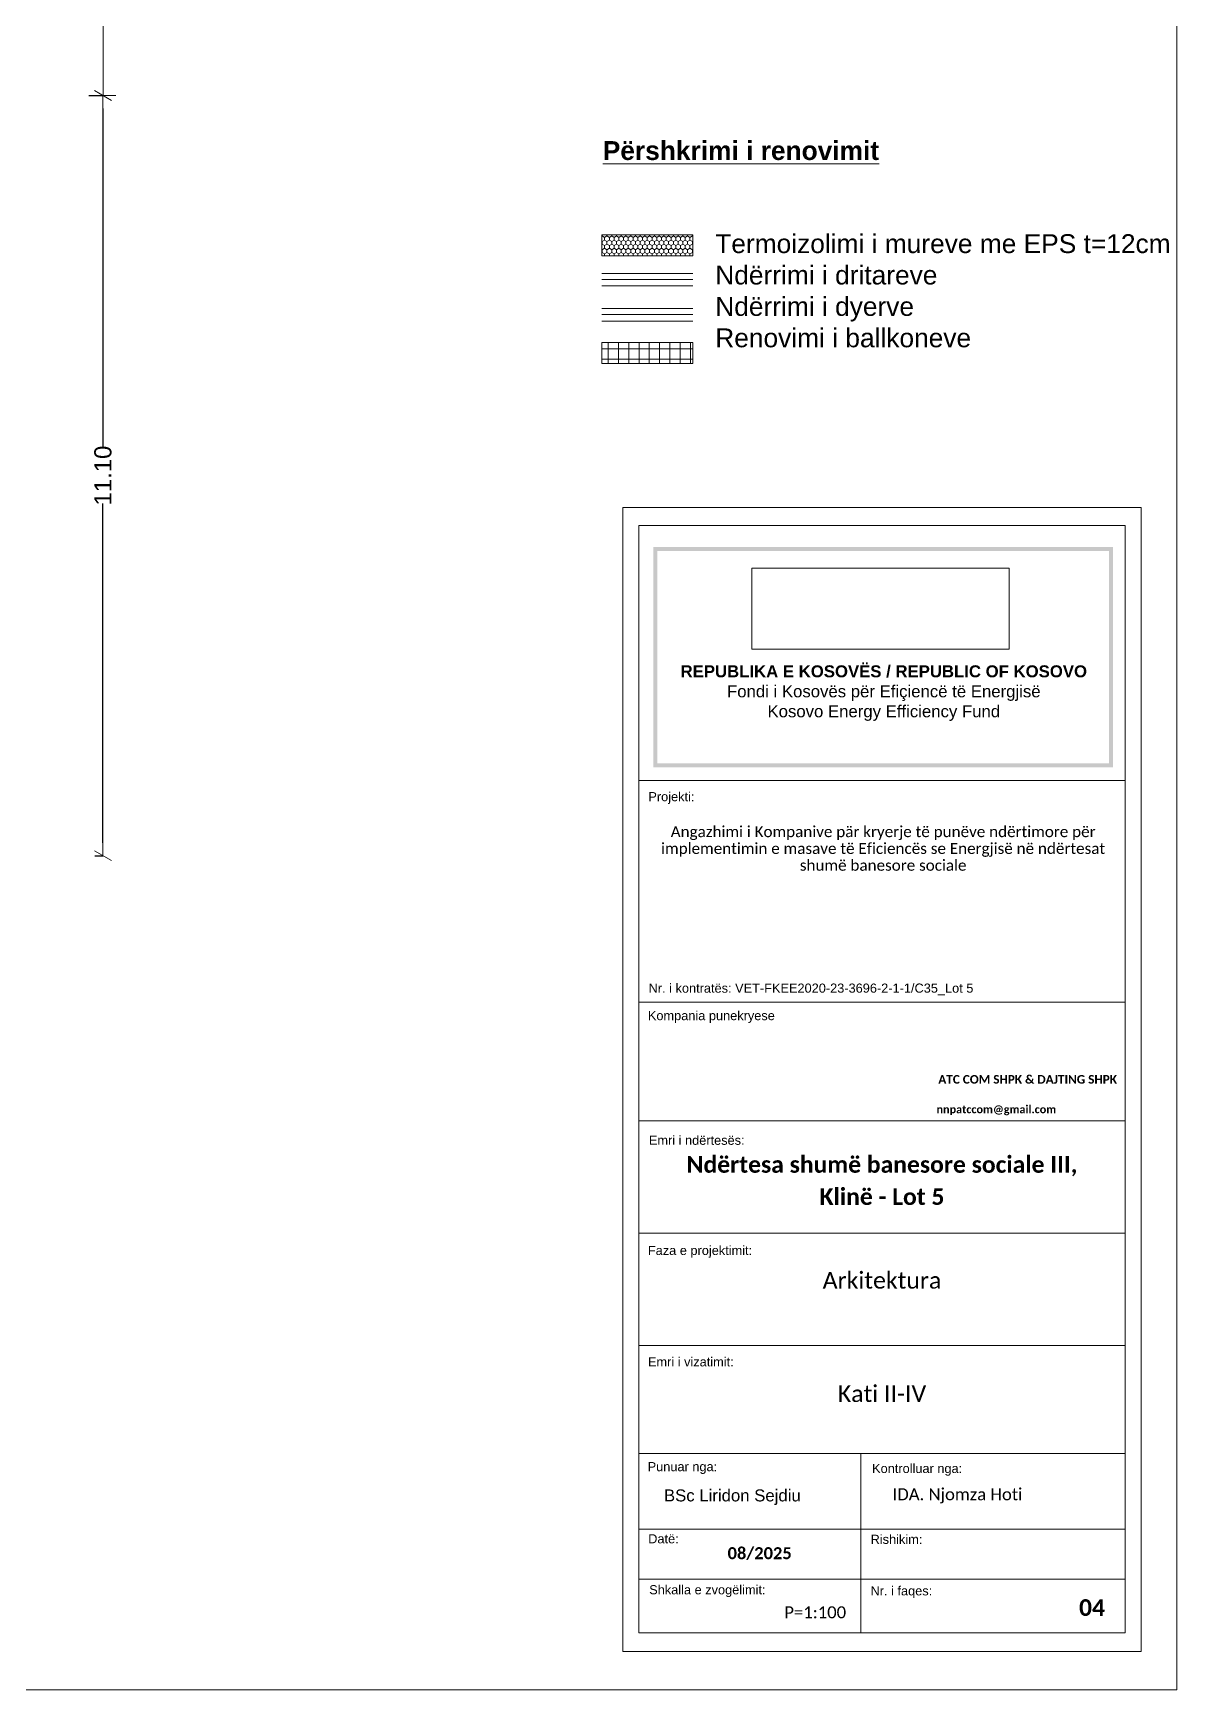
# Model space of a CAD drawing. Header units: feet. Extents: x 2791058 to 2855058, y -67651 to -26651.
# Drawn here: x 2838356 to 2855058, y -67651 to -43464 of the extents above; entities that cross this region are included whole.
import ezdxf

# ---------------------------------------------------------------- set-up
doc = ezdxf.new("R2010")
doc.units = ezdxf.units.FT
doc.header["$MEASUREMENT"] = 0
doc.header["$XCLIPFRAME"] = 0
for name, color, linetype, lineweight in [('Annotation - Text_Pen_No__1', 7, 'Continuous', 0), ('Dimensioning - General_Pen_No__41', 7, 'Continuous', 0), ('Shell - Roof_Pen_No__1', 7, 'Continuous', 0), ('Shell - Roof_Pen_No__21', 7, 'Continuous', 0), ('Structural - Bearing_Pen_No__1', 7, 'Continuous', 0), ('Structural - Bearing_Pen_No__20', 1, 'Continuous', 0), ('Structural - Bearing_Pen_No__60', 230, 'Continuous', 0), ('Text blocks_Pen_No__1', 7, 'Continuous', 0)]:
    doc.layers.add(name, color=color, linetype=linetype, lineweight=lineweight)
doc.layers.add('Dimensioning - General', color=7, linetype='Continuous')
doc.layers.add('Drawing & Figure', color=7, linetype='Continuous')
for name, color, linetype, lineweight, true_color in [('Shell - Roof_Pen_No__61', 7, 'Continuous', 0, 0x6a6a6a), ('Structural - Bearing_Pen_No__102', 7, 'Continuous', 0, 0xcccccc), ('Structural - Bearing_Pen_No__14', 7, 'Continuous', 0, 0xbd8b17), ('Structural - Bearing_Pen_No__86', 7, 'Continuous', 0, 0x5555ff)]:
    doc.layers.add(name, color=color, linetype=linetype, lineweight=lineweight, true_color=true_color)
doc.styles.add('GENERATED_STYLE_1', font='arial.ttf')
doc.styles.add('GENERATED_STYLE_2', font='arialbd.ttf')
doc.styles.add('GENERATED_STYLE_3', font='calibri.ttf')
doc.styles.add('GENERATED_STYLE_4', font='calibrib.ttf')
doc.styles.add('GENERATED_STYLE_5', font='calibril.ttf')
doc.dimstyles.new('GENERATED_STYLE__2', dxfattribs={"dimtxt": 250, "dimasz": 190, "dimexe": 0.18, "dimexo": 3, "dimgap": 0.09, "dimtad": 1, "dimlfac": 0.001, "dimzin": 0, "dimdsep": 46, "dimtxsty": 'GENERATED_STYLE_1', "dimblk": 'ARROWHEAD_2', "dimblk1": 'ARROWHEAD_2', "dimblk2": 'ARROWHEAD_2', "dimcen": 0.09, "dimclrd": 7, "dimclre": 7, "dimclrt": 7, "dimadec": 0, "dimazin": 0, "dimtfac": 1, "dimtdec": 4, "dimtmove": 0, "dimatfit": 3, "dimfxl": 1, "dimtolj": 1, "dimtzin": 0, "dimarcsym": 0})
picture_1 = doc.add_image_def('image1.png', size_in_pixel=(354, 134))

# ---------------------------------------------------------------- blocks, each defined once
blk = doc.blocks.new('ARROWHEAD_2')
at = {"color": 0, "linetype": 'Continuous', "lineweight": 0}
for p, q in [((0, 0), (-1, 0)), ((-0.38, -0.66), (0.38, 0.66))]:
    blk.add_line(p, q, dxfattribs=at)
blk = doc.blocks.new('*D134')
at = {"layer": 'Defpoints', "color": 0}
for p in [(2839169, -44373), (2839376, -44373), (2839255, -55473)]:
    blk.add_point(p, dxfattribs=at)
at = {"layer": 'Dimensioning - General', "color": 7, "linetype": 'Continuous', "lineweight": -2}
for p, q in [((2839172, -44373), (2839377, -44373)), ((2839376, -44563), (2839376, -49513)), ((2839376, -55283), (2839376, -50332)), ((2839258, -55473), (2839377, -55473))]:
    blk.add_line(p, q, dxfattribs=at)
at = {"layer": 'Dimensioning - General', "color": 7, "lineweight": -2, "xscale": 190, "yscale": 190, "zscale": 190}
for p, rotation in [((2839376, -44373), 90), ((2839376, -55473), 270)]:
    blk.add_blockref('ARROWHEAD_2', p, dxfattribs=dict(at, rotation=rotation))
at = {"layer": 'Dimensioning - General', "color": 7, "lineweight": 0, "insert": (2839376, -49923), "char_height": 250, "attachment_point": 5, "rotation": 90, "style": 'GENERATED_STYLE_1'}
blk.add_mtext('\\A1;11.10', dxfattribs=at)

msp = doc.modelspace()

# ---------------------------------------------------------------- hatches: boundary and pattern name
at = {"layer": 'Structural - Bearing_Pen_No__102', "linetype": 'Continuous', "lineweight": 0, "true_color": 0xcccccc}
h = msp.add_hatch(dxfattribs=at)
h.set_pattern_fill('GRID_15X15', color=254, style=0, pattern_type=2)
h.set_pattern_definition([(0, (2247653.82, -76424.97), (0, 150), []), (90, (2247653.82, -76424.97), (-150, 0), [])])
h.paths.add_polyline_path([(2847990.978, -48287.123), (2847990.978, -47979.546), (2846662.794, -47979.546), (2846662.794, -48287.123)])
at = {"layer": 'Structural - Bearing_Pen_No__14', "linetype": 'Continuous', "lineweight": 0, "true_color": 0xbd8b17}
h = msp.add_hatch(dxfattribs=at)
h.set_pattern_fill('HEXAGONAL', color=42, style=0, pattern_type=2)
h.set_pattern_definition([(90, (2247653.82, -76424.97), (-69.282032, 0), [40, -80]), (90, (2247619.18, -76364.97), (-69.282032, 0), [40, -80]), (150, (2247653.82, -76384.97), (34.641016, 60), [40, -80]), (150, (2247584.54, -76384.97), (34.641016, 60), [40, -80]), (210, (2247653.82, -76424.97), (-34.641016, 60), [40, -80]), (210, (2247584.54, -76424.97), (-34.641016, 60), [40, -80])])
h.paths.add_polyline_path([(2846662.794, -46714.103), (2847990.978, -46714.103), (2847990.978, -46406.526), (2846662.794, -46406.526)])
at = {"layer": 'Structural - Bearing_Pen_No__86', "linetype": 'Continuous', "lineweight": 0, "true_color": 0x5555ff}
for points in [[(2847411.189, -50965.487), (2848682.43, -50965.487), (2848682.43, -51023.105), (2847468.807, -51023.105), (2847468.807, -54049.253), (2847411.189, -54049.253)], [(2848021.327, -51023.105), (2848021.327, -50965.487), (2854123.094, -50965.487), (2854123.094, -54049.253), (2854065.476, -54049.253), (2854065.476, -51023.105)], [(2847411.189, -52998.486), (2847468.807, -52998.486), (2847468.807, -54126.65), (2848682.43, -54126.65), (2848682.43, -54184.268), (2847411.189, -54184.268)], [(2848021.327, -54184.268), (2848021.327, -54126.65), (2854065.476, -54126.65), (2854065.476, -52998.486), (2854123.094, -52998.486), (2854123.094, -54184.268)]]:
    msp.add_hatch(color=173, dxfattribs=at).paths.add_polyline_path(points)

# ---------------------------------------------------------------- linework, layer by layer
at = {"layer": 'Dimensioning - General', "color": 7, "linetype": 'Continuous', "lineweight": 0}
for p, q in [((2839376.637, -38172.803), (2839376.637, -44372.803)), ((2839189.137, -44372.803), (2839564.137, -44372.803)), ((2839501.637, -44444.971), (2839251.637, -44300.634)), ((2839501.637, -44444.971), (2839251.637, -44300.634))]:
    msp.add_line(p, q, dxfattribs=at)
at = {"layer": 'Shell - Roof_Pen_No__1', "color": 7, "linetype": 'Continuous', "lineweight": 0}
for p, q in [((2846968.567, -50390.067), (2854534.532, -50390.067)), ((2846968.567, -57613.376), (2846968.567, -50390.067)), ((2854534.532, -50390.067), (2854534.532, -67090.382)), ((2847199.039, -57613.376), (2847199.039, -50652.579)), ((2847199.039, -50652.579), (2854304.06, -50652.579)), ((2854304.06, -50652.579), (2854304.06, -57613.376)), ((2854304.06, -54377.208), (2847199.039, -54377.208)), ((2847199.039, -66819.915), (2847199.039, -54942.57)), ((2854304.06, -54942.57), (2854304.06, -66819.915)), ((2854304.06, -57613.376), (2847199.039, -57613.376)), ((2854304.06, -57613.376), (2847199.039, -57613.376)), ((2854304.06, -59341.541), (2847199.039, -59341.541)), ((2854304.06, -60983.666), (2847199.039, -60983.666)), ((2854304.06, -62625.791), (2847199.039, -62625.791)), ((2854304.06, -64198.016), (2847199.039, -64198.016)), ((2850442.876, -64198.016), (2850442.876, -66819.915)), ((2854304.06, -65305.045), (2847199.039, -65305.045)), ((2854304.06, -66032.898), (2847199.039, -66032.898)), ((2854304.06, -66819.915), (2847199.039, -66819.915)), ((2854534.532, -67090.382), (2846968.567, -67090.382))]:
    msp.add_line(p, q, dxfattribs=at)
at = {"layer": 'Shell - Roof_Pen_No__21', "color": 7, "linetype": 'Continuous', "lineweight": 0}
for p, q in [((2855057.579, -67651.285), (2855057.579, -26651.285)), ((2855057.579, -67651.285), (2855057.579, -26651.285)), ((2791057.579, -67651.285), (2855057.579, -67651.285))]:
    msp.add_line(p, q, dxfattribs=at)
at = {"layer": 'Shell - Roof_Pen_No__61', "color": 251, "linetype": 'Continuous', "lineweight": 0, "true_color": 0x6a6a6a}
msp.add_line((2846968.567, -67090.382), (2846968.567, -54942.57), dxfattribs=at)
at = {"layer": 'Structural - Bearing_Pen_No__1', "color": 7, "linetype": 'Continuous', "lineweight": 0, "flags": 128}
for points in [[(2846662.794, -46714.103), (2847990.978, -46714.103), (2847990.978, -46406.526), (2846662.794, -46406.526)], [(2847990.978, -48287.123), (2847990.978, -47979.546), (2846662.794, -47979.546), (2846662.794, -48287.123)]]:
    msp.add_lwpolyline(points, close=True, dxfattribs=at)
at = {"layer": 'Structural - Bearing_Pen_No__20', "color": 1, "linetype": 'Continuous', "lineweight": 0}
for p, q in [((2846662.794, -46971.167), (2847990.978, -46971.167)), ((2846662.794, -47059.952), (2847990.978, -47059.952)), ((2846662.794, -47154.876), (2847990.978, -47154.876))]:
    msp.add_line(p, q, dxfattribs=at)
at = {"layer": 'Structural - Bearing_Pen_No__60', "color": 230, "linetype": 'Continuous', "lineweight": 0}
for p, q in [((2846662.794, -47484.744), (2847990.978, -47484.744)), ((2846662.794, -47573.529), (2847990.978, -47573.529)), ((2846662.794, -47668.453), (2847990.978, -47668.453))]:
    msp.add_line(p, q, dxfattribs=at)

# ---------------------------------------------------------------- texts
at = {"layer": 'Annotation - Text_Pen_No__1', "color": 7}
for s, style, p in [('IDA. Njomza Hoti', 'GENERATED_STYLE_3', (2850906.016, -64883.18)), ('08/2025', 'GENERATED_STYLE_4', (2848496.927, -65743.305))]:
    msp.add_text(s, height=175, dxfattribs=dict(at, style=style)).set_placement(p)
at = {"layer": 'Annotation - Text_Pen_No__1', "color": 7, "linetype": 'Continuous', "lineweight": 0, "attachment_point": 2}
for s, insert, char_height, style in [('\\A1;{\\pqc;\\fArial|b1|i0|c0|p34;REPUBLIKA E KOSOVËS / REPUBLIC OF KOSOVO\\P\\pqc;\\fArial|b0|i0|c0|p34;Fondi i Kosovës për Efiçiencë të Energjisë\\P\\pqc;\\fArial|b0|i0|c0|p34;Kosovo Energy Efficiency Fund\\P\\pqc;\\fArial|b1|i0|c0|p34;\\H1.042194x;}', (2850778.013, -52693.432), 175, 'GENERATED_STYLE_2'), ('\\A1;{\\pqc;\\fCalibri|b0|i0|c0|p34;Arkitektura}', (2850751.549, -61550.826), 242.5, 'GENERATED_STYLE_3'), ('\\A1;{\\pqc;\\fCalibri|b0|i0|c0|p34;Kati \\fCalibri|b0|i0|c0|p34;II-IV}', (2850751.549, -63205.367), 242.5, 'GENERATED_STYLE_3'), ('\\A1;{\\pqc;\\fCalibri|b0|i0|c0|p34;P=1:100}', (2849776.467, -66431.425), 175, 'GENERATED_STYLE_3'), ('\\A1;{\\pqc;\\fCalibri|b1|i0|c0|p34; 0\\fCalibri|b1|i0|c0|p34;4}', (2853776.415, -66327.985), 242.5, 'GENERATED_STYLE_4')]:
    msp.add_mtext(s, dxfattribs=dict(at, insert=insert, char_height=char_height, style=style))
at = {"layer": 'Annotation - Text_Pen_No__1', "color": 7, "linetype": 'Continuous', "lineweight": 5, "insert": (2850768.515, -55041.768), "char_height": 160, "width": 6797.99537, "attachment_point": 2, "line_spacing_factor": 0.919632, "style": 'GENERATED_STYLE_5'}
msp.add_mtext('\\A1;\\pxqc;{\\fCalibri Light|b0|i0|c0|p34;Angazhimi i Kompanive pär kryerje të punëve ndërtimore për implementimin e masave të Eficiencës se Energjisë në ndërtesat shumë banesore sociale}', dxfattribs=at)
at = {"layer": 'Annotation - Text_Pen_No__1', "color": 7, "linetype": 'Continuous', "lineweight": 5, "attachment_point": 2}
for s, insert, char_height, style in [('\\A1;\\pxqc;ATC COM SHPK & DAJTING SHPK ', (2852878.607, -58675.523), 125, 'GENERATED_STYLE_4'), ('\\A1;\\pxqc;BSc Liridon Sejdiu', (2848566.508, -64724.821), 175, 'GENERATED_STYLE_1')]:
    msp.add_mtext(s, dxfattribs=dict(at, insert=insert, char_height=char_height, style=style))
at = {"layer": 'Annotation - Text_Pen_No__1', "color": 7, "linetype": 'Continuous', "lineweight": 0, "insert": (2850751.549, -59859.029), "char_height": 242.5, "attachment_point": 2, "line_spacing_factor": 1.16153, "style": 'GENERATED_STYLE_4'}
msp.add_mtext('\\pxqc;\\A1;Ndërtesa shumë banesore sociale III, \\PKlinë - Lot 5', dxfattribs=at)
at = {"layer": 'Dimensioning - General_Pen_No__41', "color": 7, "linetype": 'Continuous', "lineweight": 0, "attachment_point": 7}
for s, insert, char_height, style in [('\\A1;{\\pql;\\fArial|b1|i0|c0|p34;\\L\\LPërshkrimi \\fArial|b1|i0|c0|p34;i \\fArial|b1|i0|c0|p34;renovimit}', (2846674.292, -45319.56), 275, 'GENERATED_STYLE_2'), ('\\A1;{\\pql;\\fArial|b0|i0|c0|p34;Projekti:}', (2847339.908, -54717.746), 133.375, 'GENERATED_STYLE_1'), ('\\A1;\\pxql;Nr. i kontratës: VET-FKEE2020-23-3696-2-1-1/C35_Lot 5', (2847343.655, -57511.339), 133.375, 'GENERATED_STYLE_1'), ('\\A1;\\pxql;Kompania punekryese', (2847333.07, -57914.223), 133.375, 'GENERATED_STYLE_1'), ('\\A1;{\\pql;\\fArial|b0|i0|c0|p34;Emri i ndërtesës:}', (2847347.565, -59695.295), 133.375, 'GENERATED_STYLE_1'), ('\\A1;{\\pql;\\fArial|b0|i0|c0|p34;Faza e projektimit:}', (2847333.368, -61342.271), 133.375, 'GENERATED_STYLE_1'), ('\\A1;{\\pql;\\fArial|b0|i0|c0|p34;Emri i vizatimit:}', (2847333.833, -62930.548), 133.375, 'GENERATED_STYLE_1'), ('\\A1;{\\pql;\\fArial|b0|i0|c0|p34;Punuar nga:}', (2847329.673, -64499.11), 133.375, 'GENERATED_STYLE_1'), ('\\A1;{\\pql;\\fArial|b0|i0|c0|p34;Kontrolluar nga:}', (2850607.31, -64525.192), 133.375, 'GENERATED_STYLE_1'), ('\\A1;{\\pql;\\fArial|b0|i0|c0|p34;Datë:}', (2847337.678, -65513.896), 133.375, 'GENERATED_STYLE_1'), ('\\A1;{\\pql;\\fArial|b0|i0|c0|p34;Rishikim:}', (2850585.516, -65522.118), 133.375, 'GENERATED_STYLE_1'), ('\\A1;{\\pql;\\fArial|b0|i0|c0|p34;Shkalla e zvogëlimit:}', (2847352.512, -66296.499), 133.375, 'GENERATED_STYLE_1'), ('\\A1;{\\pql;\\fArial|b0|i0|c0|p34;Nr. i faqes:}', (2850584.332, -66312.095), 133.375, 'GENERATED_STYLE_1')]:
    msp.add_mtext(s, dxfattribs=dict(at, insert=insert, char_height=char_height, style=style))
at = {"layer": 'Dimensioning - General_Pen_No__41', "color": 7, "linetype": 'Continuous', "lineweight": 5, "insert": (2851548.656, -59262.732), "char_height": 115, "attachment_point": 7, "line_spacing_factor": 0.922253, "style": 'GENERATED_STYLE_1'}
msp.add_mtext('\\A1;\\pxql,t6.4112,13.191,20.438,28.538;{\\fCalibri|b1|i0|c0|p34;nnpatccom@gmail.com}', dxfattribs=at)
at = {"layer": 'Text blocks_Pen_No__1', "color": 7, "linetype": 'Continuous', "lineweight": 0, "insert": (2848316.722, -46399.555), "char_height": 275, "attachment_point": 1, "style": 'GENERATED_STYLE_1'}
msp.add_mtext('\\A1;{\\pql;\\fArial|b0|i0|c0|p34;Termoizolimi i mureve me EPS t=12cm\\P\\pql;\\fArial|b0|i0|c0|p34;Ndërrimi i dritareve\\P\\pql;\\fArial|b0|i0|c0|p34;Ndërrimi i dyerve\\P\\pql;\\fArial|b0|i0|c0|p34;Renovimi i ballkoneve\\P\\pql;\\fArial|b0|i0|c0|p34;}', dxfattribs=at)

# ---------------------------------------------------------------- dimensions: what is measured, and where the dimension line sits
at = {"layer": 'Dimensioning - General', "color": 7, "linetype": 'Continuous', "lineweight": 0}
dim = msp.add_linear_dim(base=(2839376.457, -44372.699), p1=(2839255.45, -55472.699), p2=(2839168.847, -44372.699), angle=90, dimstyle='GENERATED_STYLE__2', dxfattribs=at)
dim.commit()
dim.dimension.update_dxf_attribs({"geometry": '*D134', "text_midpoint": (2839376.457, -49922.699), "text_rotation": 90})

# ---------------------------------------------------------------- pictures from other files: only their frames are drawn
at = {"layer": 'Drawing & Figure', "linetype": 'Continuous', "lineweight": 0}
image = msp.add_image(picture_1, insert=(2848850.567, -52458.187), size_in_units=(3758.688, 1183.979), dxfattribs=at)
image.set_boundary_path([(-0.5, -0.5), (353.5, 133.5)])

doc.saveas('drawing.dxf')
